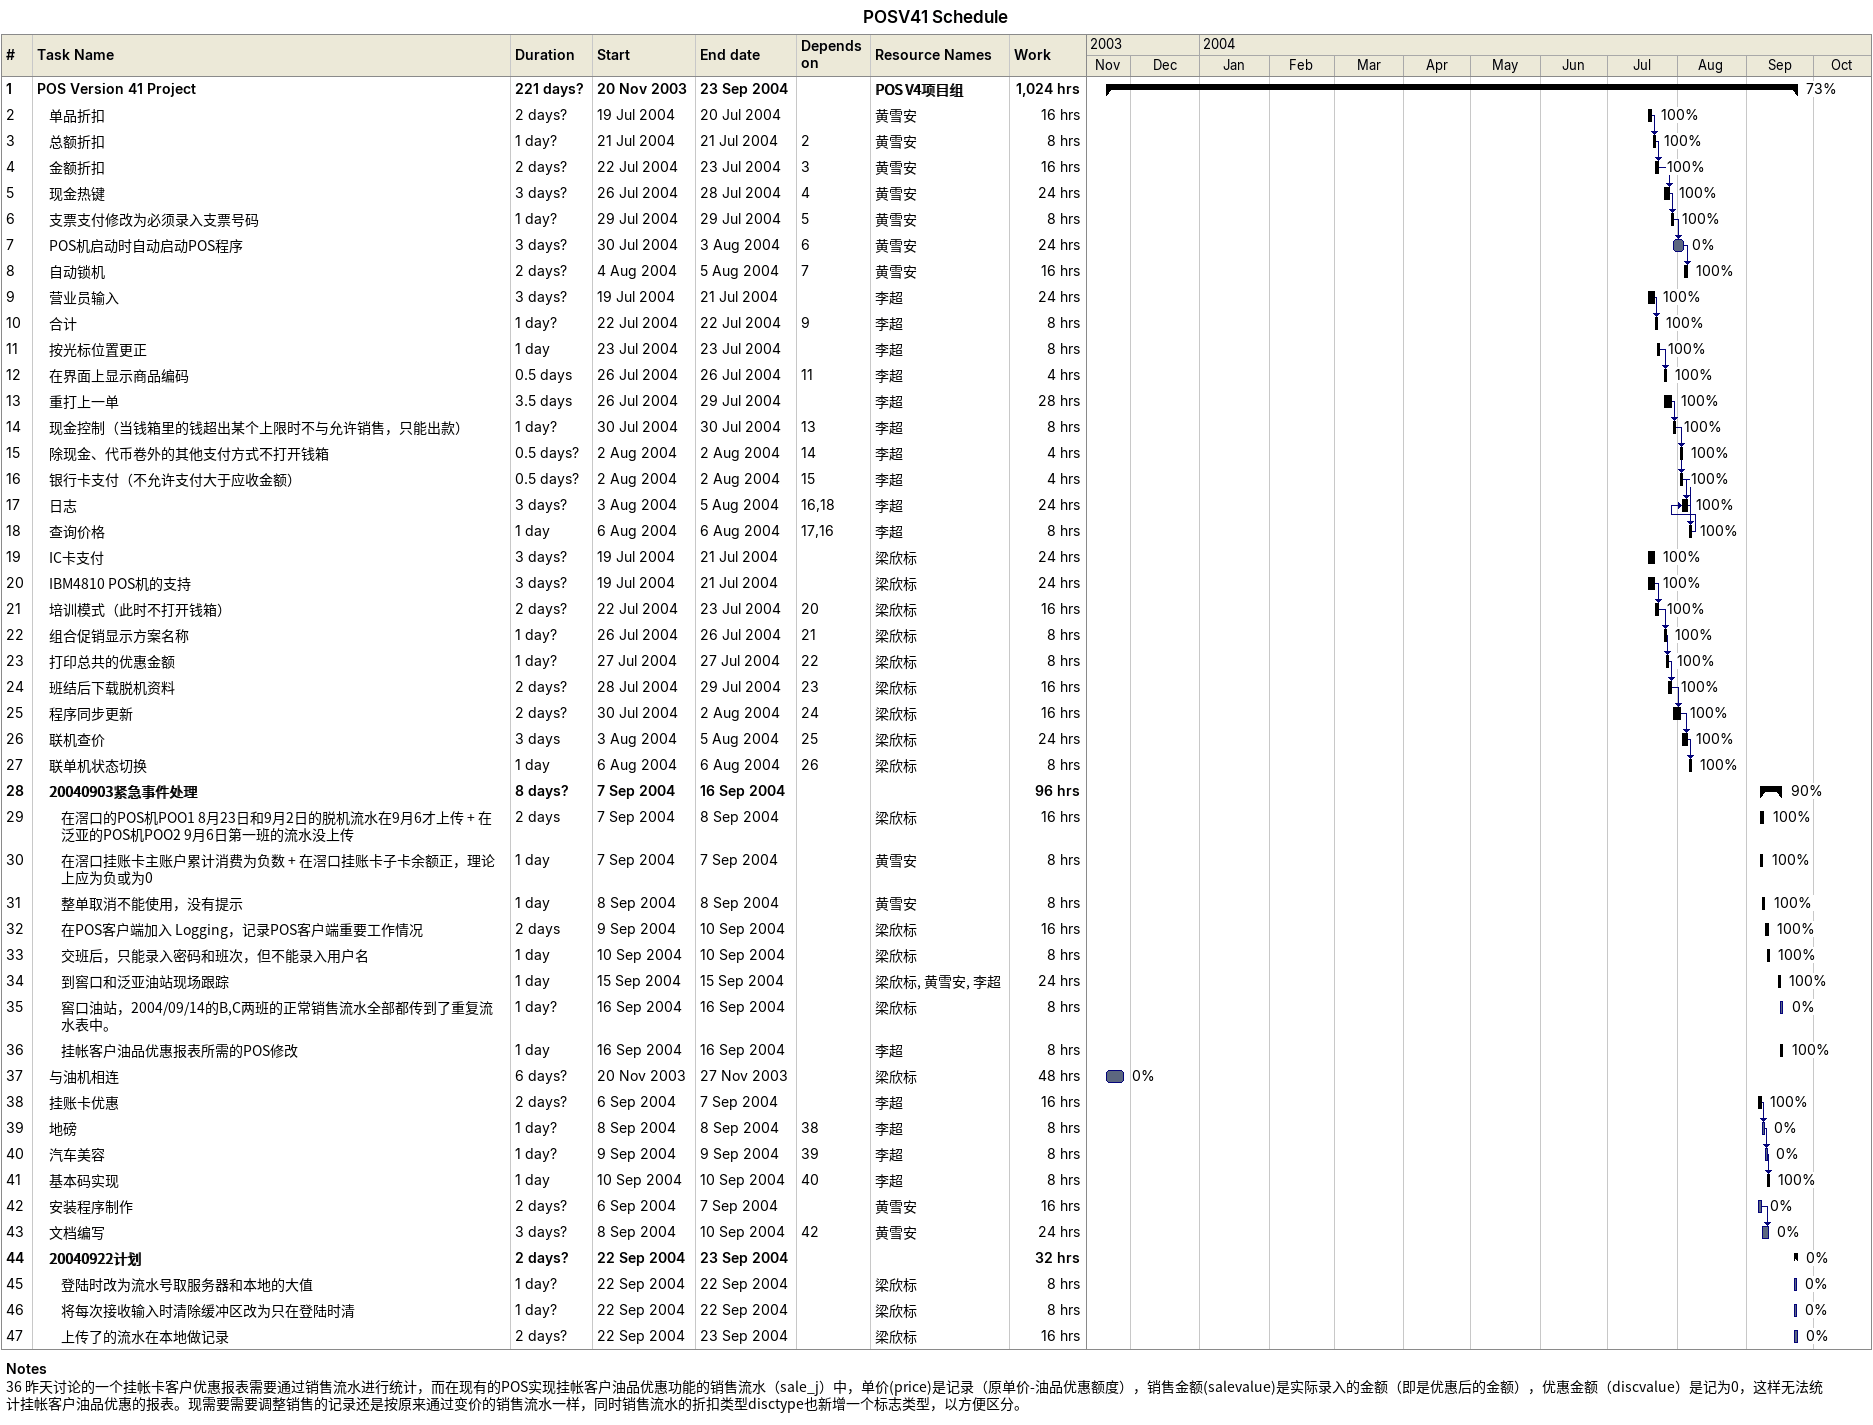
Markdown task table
POSV41 Schedule

| ID | Level | Task | Duration | Start | Finish | Predecessors | Resources | % complete | Work (h) |
|---|---|---|---|---|---|---|---|---|---|
| 1 | 1 | **POS Version 41 Project** | 221d? | 2003-11-20 | 2004-09-23 |  | POS V4项目组 | 73 | 1024 |
| 2 | 2 | 单品折扣 | 2d? | 2004-07-19 | 2004-07-20 |  | 黄雪安 | 100 | 16 |
| 3 | 2 | 总额折扣 | 1d? | 2004-07-21 | 2004-07-21 | 2 | 黄雪安 | 100 | 8 |
| 4 | 2 | 金额折扣 | 2d? | 2004-07-22 | 2004-07-23 | 3 | 黄雪安 | 100 | 16 |
| 5 | 2 | 现金热键 | 3d? | 2004-07-26 | 2004-07-28 | 4 | 黄雪安 | 100 | 24 |
| 6 | 2 | 支票支付修改为必须录入支票号码 | 1d? | 2004-07-29 | 2004-07-29 | 5 | 黄雪安 | 100 | 8 |
| 7 | 2 | POS机启动时自动启动POS程序 | 3d? | 2004-07-30 | 2004-08-03 | 6 | 黄雪安 | 0 | 24 |
| 8 | 2 | 自动锁机 | 2d? | 2004-08-04 | 2004-08-05 | 7 | 黄雪安 | 100 | 16 |
| 9 | 2 | 营业员输入 | 3d? | 2004-07-19 | 2004-07-21 |  | 李超 | 100 | 24 |
| 10 | 2 | 合计 | 1d? | 2004-07-22 | 2004-07-22 | 9 | 李超 | 100 | 8 |
| 11 | 2 | 按光标位置更正 | 1d | 2004-07-23 | 2004-07-23 |  | 李超 | 100 | 8 |
| 12 | 2 | 在界面上显示商品编码 | 0.5d | 2004-07-26 | 2004-07-26 | 11 | 李超 | 100 | 4 |
| 13 | 2 | 重打上一单 | 3.5d | 2004-07-26 | 2004-07-29 |  | 李超 | 100 | 28 |
| 14 | 2 | 现金控制（当钱箱里的钱超出某个上限时不与允许销售，只能出款） | 1d? | 2004-07-30 | 2004-07-30 | 13 | 李超 | 100 | 8 |
| 15 | 2 | 除现金、代币卷外的其他支付方式不打开钱箱 | 0.5d? | 2004-08-02 | 2004-08-02 | 14 | 李超 | 100 | 4 |
| 16 | 2 | 银行卡支付（不允许支付大于应收金额） | 0.5d? | 2004-08-02 | 2004-08-02 | 15 | 李超 | 100 | 4 |
| 17 | 2 | 日志 | 3d? | 2004-08-03 | 2004-08-05 | 16, 18 | 李超 | 100 | 24 |
| 18 | 2 | 查询价格 | 1d | 2004-08-06 | 2004-08-06 | 17, 16 | 李超 | 100 | 8 |
| 19 | 2 | IC卡支付 | 3d? | 2004-07-19 | 2004-07-21 |  | 梁欣标 | 100 | 24 |
| 20 | 2 | IBM4810 POS机的支持 | 3d? | 2004-07-19 | 2004-07-21 |  | 梁欣标 | 100 | 24 |
| 21 | 2 | 培训模式（此时不打开钱箱） | 2d? | 2004-07-22 | 2004-07-23 | 20 | 梁欣标 | 100 | 16 |
| 22 | 2 | 组合促销显示方案名称 | 1d? | 2004-07-26 | 2004-07-26 | 21 | 梁欣标 | 100 | 8 |
| 23 | 2 | 打印总共的优惠金额 | 1d? | 2004-07-27 | 2004-07-27 | 22 | 梁欣标 | 100 | 8 |
| 24 | 2 | 班结后下载脱机资料 | 2d? | 2004-07-28 | 2004-07-29 | 23 | 梁欣标 | 100 | 16 |
| 25 | 2 | 程序同步更新 | 2d? | 2004-07-30 | 2004-08-02 | 24 | 梁欣标 | 100 | 16 |
| 26 | 2 | 联机查价 | 3d | 2004-08-03 | 2004-08-05 | 25 | 梁欣标 | 100 | 24 |
| 27 | 2 | 联单机状态切换 | 1d | 2004-08-06 | 2004-08-06 | 26 | 梁欣标 | 100 | 8 |
| 28 | 2 | **20040903紧急事件处理** | 8d? | 2004-09-07 | 2004-09-16 |  |  | 90 | 96 |
| 29 | 3 | 在滘口的POS机POO1 8月23日和9月2日的脱机流水在9月6才上传 + 在泛亚的POS机POO2 9月6日第一班的流水没上传 | 2d | 2004-09-07 | 2004-09-08 |  | 梁欣标 | 100 | 16 |
| 30 | 3 | 在滘口挂账卡主账户累计消费为负数 + 在滘口挂账卡子卡余额正，理论上应为负或为0 | 1d | 2004-09-07 | 2004-09-07 |  | 黄雪安 | 100 | 8 |
| 31 | 3 | 整单取消不能使用，没有提示 | 1d | 2004-09-08 | 2004-09-08 |  | 黄雪安 | 100 | 8 |
| 32 | 3 | 在POS客户端加入 Logging，记录POS客户端重要工作情况 | 2d | 2004-09-09 | 2004-09-10 |  | 梁欣标 | 100 | 16 |
| 33 | 3 | 交班后，只能录入密码和班次，但不能录入用户名 | 1d | 2004-09-10 | 2004-09-10 |  | 梁欣标 | 100 | 8 |
| 34 | 3 | 到窖口和泛亚油站现场跟踪 | 1d | 2004-09-15 | 2004-09-15 |  | 梁欣标, 黄雪安, 李超 | 100 | 24 |
| 35 | 3 | 窖口油站，2004/09/14的B,C两班的正常销售流水全部都传到了重复流水表中。 | 1d? | 2004-09-16 | 2004-09-16 |  | 梁欣标 | 0 | 8 |
| 36 | 3 | 挂帐客户油品优惠报表所需的POS修改 | 1d | 2004-09-16 | 2004-09-16 |  | 李超 | 100 | 8 |
| 37 | 2 | 与油机相连 | 6d? | 2003-11-20 | 2003-11-27 |  | 梁欣标 | 0 | 48 |
| 38 | 2 | 挂账卡优惠 | 2d? | 2004-09-06 | 2004-09-07 |  | 李超 | 100 | 16 |
| 39 | 2 | 地磅 | 1d? | 2004-09-08 | 2004-09-08 | 38 | 李超 | 0 | 8 |
| 40 | 2 | 汽车美容 | 1d? | 2004-09-09 | 2004-09-09 | 39 | 李超 | 0 | 8 |
| 41 | 2 | 基本码实现 | 1d | 2004-09-10 | 2004-09-10 | 40 | 李超 | 100 | 8 |
| 42 | 2 | 安装程序制作 | 2d? | 2004-09-06 | 2004-09-07 |  | 黄雪安 | 0 | 16 |
| 43 | 2 | 文档编写 | 3d? | 2004-09-08 | 2004-09-10 | 42 | 黄雪安 | 0 | 24 |
| 44 | 2 | **20040922计划** | 2d? | 2004-09-22 | 2004-09-23 |  |  | 0 | 32 |
| 45 | 3 | 登陆时改为流水号取服务器和本地的大值 | 1d? | 2004-09-22 | 2004-09-22 |  | 梁欣标 | 0 | 8 |
| 46 | 3 | 将每次接收输入时清除缓冲区改为只在登陆时清 | 1d? | 2004-09-22 | 2004-09-22 |  | 梁欣标 | 0 | 8 |
| 47 | 3 | 上传了的流水在本地做记录 | 2d? | 2004-09-22 | 2004-09-23 |  | 梁欣标 | 0 | 16 |

Notes
- 36: 昨天讨论的一个挂帐卡客户优惠报表需要通过销售流水进行统计，而在现有的POS实现挂帐客户油品优惠功能的销售流水（sale_j）中，单价(price)是记录（原单价-油品优惠额度），销售金额(salevalue)是实际录入的金额（即是优惠后的金额），优惠金额（discvalue）是记为0，这样无法统计挂帐客户油品优惠的报表。现需要需要调整销售的记录还是按原来通过变价的销售流水一样，同时销售流水的折扣类型disctype也新增一个标志类型，以方便区分。
